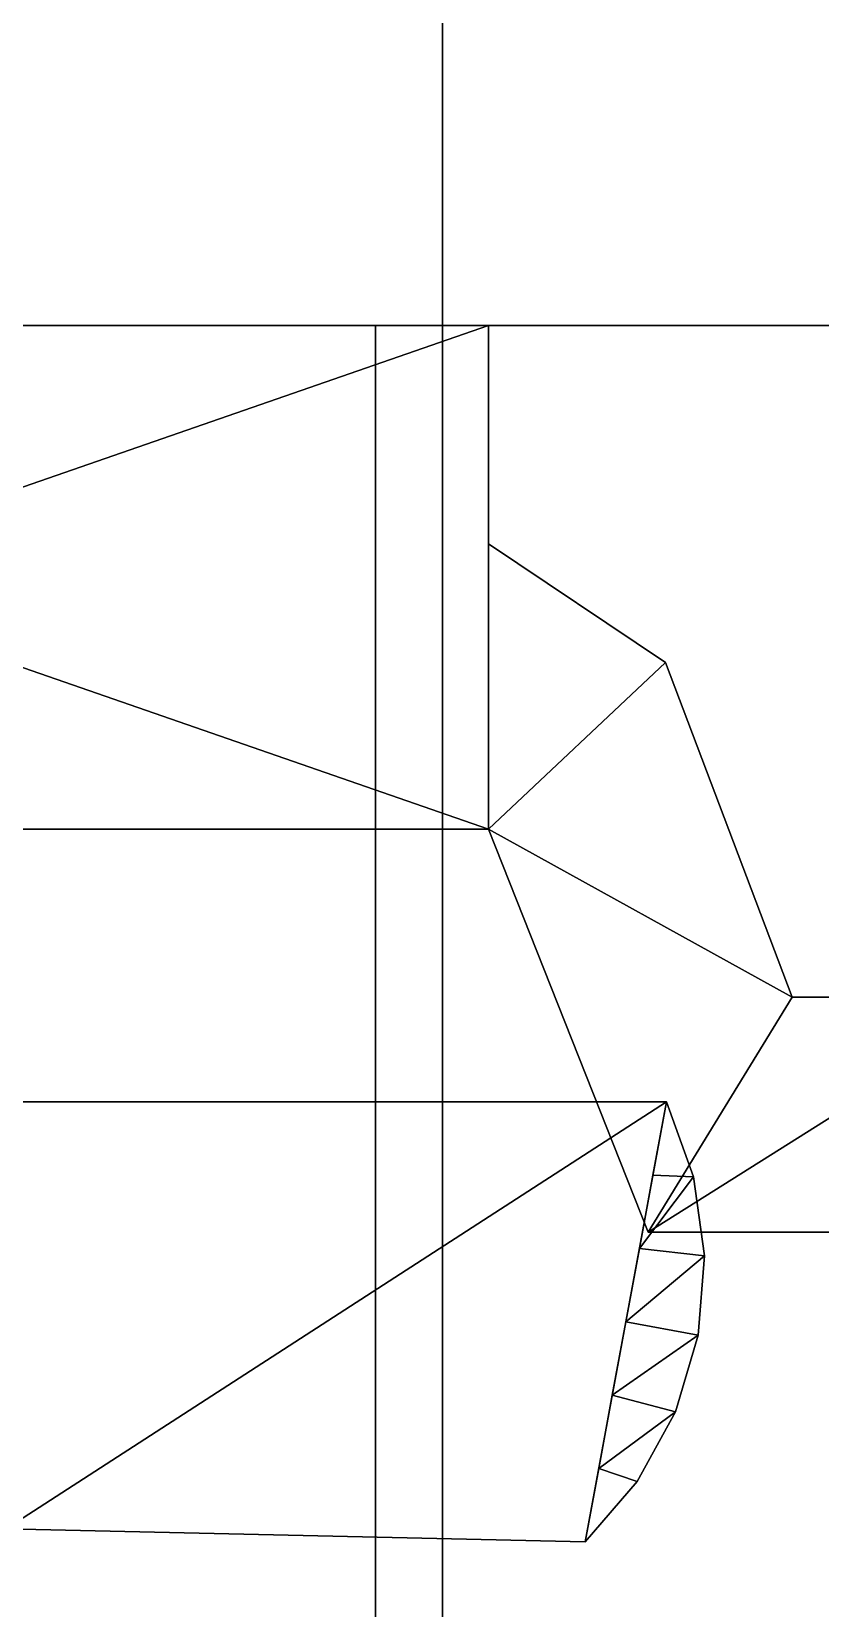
# Model space of a CAD drawing. Extents: x 0 to 2775, y -2341 to 0.
# Drawn here: x 687.77 to 711.25, y -894.54 to -847.58 of the extents above; entities that cross this region are included whole.
import ezdxf

# ---------------------------------------------------------------- set-up
doc = ezdxf.new("R2010")
doc.units = 0
for name, color, linetype in [('LAYER0', 7, 'CONTINUOUS'), ('LAYER101', 253, 'CONTINUOUS'), ('LAYER14', 7, 'CONTINUOUS'), ('LAYER15', 7, 'CONTINUOUS'), ('LAYER17', 7, 'CONTINUOUS'), ('LAYER378', 7, 'CONTINUOUS'), ('LAYER50', 7, 'CONTINUOUS'), ('LAYER87', 253, 'CONTINUOUS'), ('LAYER89', 253, 'CONTINUOUS'), ('LAYER90', 253, 'CONTINUOUS'), ('LAYER92', 253, 'CONTINUOUS'), ('LAYER93', 253, 'CONTINUOUS'), ('LAYER95', 253, 'CONTINUOUS'), ('LAYER96', 253, 'CONTINUOUS'), ('LAYER98', 253, 'CONTINUOUS'), ('LAYER99', 253, 'CONTINUOUS')]:
    doc.layers.add(name, color=color, linetype=linetype)

msp = doc.modelspace()

# ---------------------------------------------------------------- linework, layer by layer
at = {"layer": 'LAYER0', "invisible_edges": 1}
for points in [[(2775, 0), (18, -2341), (18, 0), (2775, 0)], [(18, -2341), (2775, 0), (2775, -2341), (18, -2341)], [(2775, -2341, 5), (18, 0, 5), (18, -2341, 5), (2775, -2341, 5)], [(18, 0, 5), (2775, -2341, 5), (2775, 0, 5), (18, 0, 5)]]:
    msp.add_3dface(points, dxfattribs=at)
at = {"layer": 'LAYER101'}
for points in [[(687.011, -892.1699, 2368.7), (704.2454, -892.561, 2368.7), (706.6659, -879.4609, 2368.7), (687.011, -892.1699, 2368.7)], [(687.011, -892.1699, 2368.7), (706.6659, -879.4609, 2368.7), (687.011, -879.4609, 2368.7), (687.011, -892.1699, 2368.7)], [(704.2454, -892.561, 2355.3), (687.011, -892.1699, 2355.3), (706.6659, -879.4609, 2355.3), (704.2454, -892.561, 2355.3)], [(706.6659, -879.4609, 2355.3), (687.011, -892.1699, 2355.3), (687.011, -879.4609, 2355.3), (706.6659, -879.4609, 2355.3)], [(706.6659, -879.4609, 2355.3), (687.011, -879.4609, 2355.3), (706.6659, -879.4609, 2368.7), (706.6659, -879.4609, 2355.3)], [(706.6659, -879.4609, 2368.7), (687.011, -879.4609, 2355.3), (687.011, -879.4609, 2368.7), (706.6659, -879.4609, 2368.7)], [(706.6659, -879.4609, 2368.7), (706.2625, -881.6443, 2368.7), (707.474, -881.6921, 2368.7), (706.6659, -879.4609, 2368.7)], [(706.2625, -881.6443, 2355.3), (706.6659, -879.4609, 2355.3), (707.474, -881.6921, 2355.3), (706.2625, -881.6443, 2355.3)], [(706.6659, -879.4609, 2355.3), (706.6659, -879.4609, 2368.7), (707.474, -881.6921, 2368.7), (706.6659, -879.4609, 2355.3)], [(706.6659, -879.4609, 2355.3), (707.474, -881.6921, 2368.7), (707.474, -881.6921, 2355.3), (706.6659, -879.4609, 2355.3)], [(707.474, -881.6921, 2368.7), (706.2625, -881.6443, 2368.7), (705.8591, -883.8276, 2368.7), (707.474, -881.6921, 2368.7)], [(706.2625, -881.6443, 2355.3), (707.474, -881.6921, 2355.3), (705.8591, -883.8276, 2355.3), (706.2625, -881.6443, 2355.3)], [(707.474, -881.6921, 2368.7), (705.8591, -883.8276, 2368.7), (707.7944, -884.0435, 2368.7), (707.474, -881.6921, 2368.7)], [(705.8591, -883.8276, 2355.3), (707.474, -881.6921, 2355.3), (707.7944, -884.0435, 2355.3), (705.8591, -883.8276, 2355.3)], [(707.474, -881.6921, 2355.3), (707.474, -881.6921, 2368.7), (707.7944, -884.0435, 2368.7), (707.474, -881.6921, 2355.3)], [(707.474, -881.6921, 2355.3), (707.7944, -884.0435, 2368.7), (707.7944, -884.0435, 2355.3), (707.474, -881.6921, 2355.3)], [(707.7944, -884.0435, 2368.7), (705.8591, -883.8276, 2368.7), (705.4557, -886.011, 2368.7), (707.7944, -884.0435, 2368.7)], [(705.8591, -883.8276, 2355.3), (707.7944, -884.0435, 2355.3), (705.4557, -886.011, 2355.3), (705.8591, -883.8276, 2355.3)], [(707.7944, -884.0435, 2368.7), (705.4557, -886.011, 2368.7), (707.6127, -886.4094, 2368.7), (707.7944, -884.0435, 2368.7)], [(705.4557, -886.011, 2355.3), (707.7944, -884.0435, 2355.3), (707.6127, -886.4094, 2355.3), (705.4557, -886.011, 2355.3)], [(707.7944, -884.0435, 2355.3), (707.7944, -884.0435, 2368.7), (707.6127, -886.4094, 2368.7), (707.7944, -884.0435, 2355.3)], [(707.7944, -884.0435, 2355.3), (707.6127, -886.4094, 2368.7), (707.6127, -886.4094, 2355.3), (707.7944, -884.0435, 2355.3)], [(707.6127, -886.4094, 2368.7), (705.4557, -886.011, 2368.7), (705.0522, -888.1943, 2368.7), (707.6127, -886.4094, 2368.7)], [(705.4557, -886.011, 2355.3), (707.6127, -886.4094, 2355.3), (705.0522, -888.1943, 2355.3), (705.4557, -886.011, 2355.3)], [(707.6127, -886.4094, 2368.7), (705.0522, -888.1943, 2368.7), (706.9369, -888.6843, 2368.7), (707.6127, -886.4094, 2368.7)], [(705.0522, -888.1943, 2355.3), (707.6127, -886.4094, 2355.3), (706.9369, -888.6843, 2355.3), (705.0522, -888.1943, 2355.3)], [(707.6127, -886.4094, 2355.3), (707.6127, -886.4094, 2368.7), (706.9369, -888.6843, 2368.7), (707.6127, -886.4094, 2355.3)], [(707.6127, -886.4094, 2355.3), (706.9369, -888.6843, 2368.7), (706.9369, -888.6843, 2355.3), (707.6127, -886.4094, 2355.3)], [(706.9369, -888.6843, 2368.7), (705.0522, -888.1943, 2368.7), (704.6488, -890.3777, 2368.7), (706.9369, -888.6843, 2368.7)], [(705.0522, -888.1943, 2355.3), (706.9369, -888.6843, 2355.3), (704.6488, -890.3777, 2355.3), (705.0522, -888.1943, 2355.3)], [(706.9369, -888.6843, 2368.7), (704.6488, -890.3777, 2368.7), (705.7975, -890.7659, 2368.7), (706.9369, -888.6843, 2368.7)], [(704.6488, -890.3777, 2355.3), (706.9369, -888.6843, 2355.3), (705.7975, -890.7659, 2355.3), (704.6488, -890.3777, 2355.3)], [(706.9369, -888.6843, 2355.3), (706.9369, -888.6843, 2368.7), (705.7975, -890.7659, 2368.7), (706.9369, -888.6843, 2355.3)], [(706.9369, -888.6843, 2355.3), (705.7975, -890.7659, 2368.7), (705.7975, -890.7659, 2355.3), (706.9369, -888.6843, 2355.3)], [(705.7975, -890.7659, 2368.7), (704.6488, -890.3777, 2368.7), (704.2454, -892.561, 2368.7), (705.7975, -890.7659, 2368.7)], [(704.6488, -890.3777, 2355.3), (705.7975, -890.7659, 2355.3), (704.2454, -892.561, 2355.3), (704.6488, -890.3777, 2355.3)], [(705.7975, -890.7659, 2355.3), (705.7975, -890.7659, 2368.7), (704.2454, -892.561, 2368.7), (705.7975, -890.7659, 2355.3)], [(705.7975, -890.7659, 2355.3), (704.2454, -892.561, 2368.7), (704.2454, -892.561, 2355.3), (705.7975, -890.7659, 2355.3)], [(704.2454, -892.561, 2355.3), (704.2454, -892.561, 2368.7), (687.011, -892.1699, 2368.7), (704.2454, -892.561, 2355.3)], [(704.2454, -892.561, 2355.3), (687.011, -892.1699, 2368.7), (687.011, -892.1699, 2355.3), (704.2454, -892.561, 2355.3)]]:
    msp.add_3dface(points, dxfattribs=at)
at = {"layer": 'LAYER14', "invisible_edges": 1}
for points in [[(168, -856.3369, 85), (718, -1485.667, 85), (168, -1485.667, 85), (168, -856.3369, 85)], [(718, -1485.667, 85), (168, -856.3369, 85), (718, -856.3369, 85), (718, -1485.667, 85)], [(168, -856.3369, 85), (718, -856.3369, 103), (718, -856.3369, 85), (168, -856.3369, 85)], [(718, -856.3369, 103), (168, -856.3369, 85), (168, -856.3369, 103), (718, -856.3369, 103)], [(718, -856.3369, 103), (168, -1485.667, 103), (718, -1485.667, 103), (718, -856.3369, 103)], [(168, -1485.667, 103), (718, -856.3369, 103), (168, -856.3369, 103), (168, -1485.667, 103)]]:
    msp.add_3dface(points, dxfattribs=at)
at = {"layer": 'LAYER15', "invisible_edges": 1}
for points in [[(698, -856.3369, 5), (680, -1485.667, 5), (680, -856.3369, 5), (698, -856.3369, 5)], [(680, -1485.667, 5), (698, -856.3369, 5), (698, -1485.667, 5), (680, -1485.667, 5)], [(680, -856.3369, 85), (698, -856.3369, 5), (680, -856.3369, 5), (680, -856.3369, 85)], [(698, -856.3369, 5), (680, -856.3369, 85), (698, -856.3369, 85), (698, -856.3369, 5)], [(698, -1485.667, 85), (680, -856.3369, 85), (680, -1485.667, 85), (698, -1485.667, 85)], [(680, -856.3369, 85), (698, -1485.667, 85), (698, -856.3369, 85), (680, -856.3369, 85)], [(698, -856.3369, 5), (698, -1485.667, 85), (698, -1485.667, 5), (698, -856.3369, 5)], [(698, -1485.667, 85), (698, -856.3369, 5), (698, -856.3369, 85), (698, -1485.667, 85)]]:
    msp.add_3dface(points, dxfattribs=at)
at = {"layer": 'LAYER17', "invisible_edges": 1}
for points in [[(168, -1485.667, 2464), (718, -856.3369, 2464), (168, -856.3369, 2464), (168, -1485.667, 2464)], [(718, -856.3369, 2464), (168, -1485.667, 2464), (718, -1485.667, 2464), (718, -856.3369, 2464)], [(168, -856.3369, 2446), (718, -856.3369, 2464), (718, -856.3369, 2446), (168, -856.3369, 2446)], [(718, -856.3369, 2464), (168, -856.3369, 2446), (168, -856.3369, 2464), (718, -856.3369, 2464)], [(718, -1485.667, 2446), (168, -856.3369, 2446), (718, -856.3369, 2446), (718, -1485.667, 2446)], [(168, -856.3369, 2446), (718, -1485.667, 2446), (168, -1485.667, 2446), (168, -856.3369, 2446)]]:
    msp.add_3dface(points, dxfattribs=at)
at = {"layer": 'LAYER378', "invisible_edges": 1}
for points in [[(700, -91, 2685), (700, -2191, 2465), (700, -2191, 2685), (700, -91, 2685)], [(700, -2191, 2465), (700, -91, 2685), (700, -91, 2465), (700, -2191, 2465)], [(718, -91, 2465), (700, -2191, 2465), (700, -91, 2465), (718, -91, 2465)], [(700, -2191, 2465), (718, -91, 2465), (718, -2191, 2465), (700, -2191, 2465)], [(718, -2191, 2685), (700, -91, 2685), (700, -2191, 2685), (718, -2191, 2685)], [(700, -91, 2685), (718, -2191, 2685), (718, -91, 2685), (700, -91, 2685)]]:
    msp.add_3dface(points, dxfattribs=at)
at = {"layer": 'LAYER50', "invisible_edges": 1}
for points in [[(168, -856.334, 5), (718, -838.334, 5), (718, -856.334, 5), (168, -856.334, 5)], [(718, -838.334, 5), (168, -856.334, 5), (168, -838.334, 5), (718, -838.334, 5)], [(168, -838.334, 2465), (718, -856.334, 2465), (718, -838.334, 2465), (168, -838.334, 2465)], [(718, -856.334, 2465), (168, -838.334, 2465), (168, -856.334, 2465), (718, -856.334, 2465)], [(718, -856.334, 2465), (168, -856.334, 5), (718, -856.334, 5), (718, -856.334, 2465)], [(168, -856.334, 5), (718, -856.334, 2465), (168, -856.334, 2465), (168, -856.334, 5)]]:
    msp.add_3dface(points, dxfattribs=at)
at = {"layer": 'LAYER87'}
for points in [[(701.3636, -856.3359, 182), (701.3636, -871.3359, 182), (658.1428, -856.3359, 182), (701.3636, -856.3359, 182)], [(658.1428, -856.3359, 182), (701.3636, -871.3359, 182), (658.1428, -871.3359, 182), (658.1428, -856.3359, 182)], [(658.1428, -856.3359, 194), (658.1428, -871.3359, 194), (701.3636, -856.3359, 194), (658.1428, -856.3359, 194)], [(701.3636, -856.3359, 194), (658.1428, -871.3359, 194), (701.3636, -871.3359, 194), (701.3636, -856.3359, 194)], [(701.3636, -871.3359, 194), (706.6333, -866.376, 194), (701.3636, -862.8359, 194), (701.3636, -871.3359, 194)], [(706.6333, -866.376, 182), (701.3636, -871.3359, 182), (701.3636, -862.8359, 182), (706.6333, -866.376, 182)], [(706.6333, -866.376, 194), (701.3636, -871.3359, 194), (710.4067, -876.3359, 194), (706.6333, -866.376, 194)], [(701.3636, -871.3359, 182), (706.6333, -866.376, 182), (710.4067, -876.3359, 182), (701.3636, -871.3359, 182)], [(701.3636, -871.3359, 182), (701.3636, -871.3359, 194), (658.1428, -871.3359, 182), (701.3636, -871.3359, 182)], [(658.1428, -871.3359, 182), (701.3636, -871.3359, 194), (658.1428, -871.3359, 194), (658.1428, -871.3359, 182)], [(710.4067, -876.3359, 194), (701.3636, -871.3359, 194), (706.1262, -883.3359, 194), (710.4067, -876.3359, 194)], [(706.1262, -883.3359, 182), (706.1262, -883.3359, 194), (701.3636, -871.3359, 182), (706.1262, -883.3359, 182)], [(701.3636, -871.3359, 182), (706.1262, -883.3359, 194), (701.3636, -871.3359, 194), (701.3636, -871.3359, 182)], [(701.3636, -871.3359, 182), (710.4067, -876.3359, 182), (706.1262, -883.3359, 182), (701.3636, -871.3359, 182)], [(706.1262, -883.3359, 194), (718.0702, -883.3359, 194), (717.239, -876.3359, 194), (706.1262, -883.3359, 194)], [(706.1262, -883.3359, 194), (717.239, -876.3359, 194), (710.4067, -876.3359, 194), (706.1262, -883.3359, 194)], [(718.0702, -883.3359, 182), (706.1262, -883.3359, 182), (717.239, -876.3359, 182), (718.0702, -883.3359, 182)], [(717.239, -876.3359, 182), (706.1262, -883.3359, 182), (710.4067, -876.3359, 182), (717.239, -876.3359, 182)], [(706.1262, -883.3359, 194), (706.1262, -883.3359, 182), (718.0702, -883.3359, 182), (706.1262, -883.3359, 194)], [(706.1262, -883.3359, 194), (718.0702, -883.3359, 182), (718.0702, -883.3359, 194), (706.1262, -883.3359, 194)]]:
    msp.add_3dface(points, dxfattribs=at)
at = {"layer": 'LAYER89'}
for points in [[(687.011, -892.1699, 194.7), (704.2454, -892.561, 194.7), (706.6659, -879.4609, 194.7), (687.011, -892.1699, 194.7)], [(687.011, -892.1699, 194.7), (706.6659, -879.4609, 194.7), (687.011, -879.4609, 194.7), (687.011, -892.1699, 194.7)], [(704.2454, -892.561, 181.3), (687.011, -892.1699, 181.3), (706.6659, -879.4609, 181.3), (704.2454, -892.561, 181.3)], [(706.6659, -879.4609, 181.3), (687.011, -892.1699, 181.3), (687.011, -879.4609, 181.3), (706.6659, -879.4609, 181.3)], [(706.6659, -879.4609, 181.3), (687.011, -879.4609, 181.3), (706.6659, -879.4609, 194.7), (706.6659, -879.4609, 181.3)], [(706.6659, -879.4609, 194.7), (687.011, -879.4609, 181.3), (687.011, -879.4609, 194.7), (706.6659, -879.4609, 194.7)], [(706.6659, -879.4609, 194.7), (706.2625, -881.6443, 194.7), (707.474, -881.6921, 194.7), (706.6659, -879.4609, 194.7)], [(706.2625, -881.6443, 181.3), (706.6659, -879.4609, 181.3), (707.474, -881.6921, 181.3), (706.2625, -881.6443, 181.3)], [(706.6659, -879.4609, 181.3), (706.6659, -879.4609, 194.7), (707.474, -881.6921, 194.7), (706.6659, -879.4609, 181.3)], [(706.6659, -879.4609, 181.3), (707.474, -881.6921, 194.7), (707.474, -881.6921, 181.3), (706.6659, -879.4609, 181.3)], [(707.474, -881.6921, 194.7), (706.2625, -881.6443, 194.7), (705.8591, -883.8276, 194.7), (707.474, -881.6921, 194.7)], [(706.2625, -881.6443, 181.3), (707.474, -881.6921, 181.3), (705.8591, -883.8276, 181.3), (706.2625, -881.6443, 181.3)], [(707.474, -881.6921, 194.7), (705.8591, -883.8276, 194.7), (707.7944, -884.0435, 194.7), (707.474, -881.6921, 194.7)], [(705.8591, -883.8276, 181.3), (707.474, -881.6921, 181.3), (707.7944, -884.0435, 181.3), (705.8591, -883.8276, 181.3)], [(707.474, -881.6921, 181.3), (707.474, -881.6921, 194.7), (707.7944, -884.0435, 194.7), (707.474, -881.6921, 181.3)], [(707.474, -881.6921, 181.3), (707.7944, -884.0435, 194.7), (707.7944, -884.0435, 181.3), (707.474, -881.6921, 181.3)], [(707.7944, -884.0435, 194.7), (705.8591, -883.8276, 194.7), (705.4557, -886.011, 194.7), (707.7944, -884.0435, 194.7)], [(705.8591, -883.8276, 181.3), (707.7944, -884.0435, 181.3), (705.4557, -886.011, 181.3), (705.8591, -883.8276, 181.3)], [(707.7944, -884.0435, 194.7), (705.4557, -886.011, 194.7), (707.6127, -886.4094, 194.7), (707.7944, -884.0435, 194.7)], [(705.4557, -886.011, 181.3), (707.7944, -884.0435, 181.3), (707.6127, -886.4094, 181.3), (705.4557, -886.011, 181.3)], [(707.7944, -884.0435, 181.3), (707.7944, -884.0435, 194.7), (707.6127, -886.4094, 194.7), (707.7944, -884.0435, 181.3)], [(707.7944, -884.0435, 181.3), (707.6127, -886.4094, 194.7), (707.6127, -886.4094, 181.3), (707.7944, -884.0435, 181.3)], [(707.6127, -886.4094, 194.7), (705.4557, -886.011, 194.7), (705.0522, -888.1943, 194.7), (707.6127, -886.4094, 194.7)], [(705.4557, -886.011, 181.3), (707.6127, -886.4094, 181.3), (705.0522, -888.1943, 181.3), (705.4557, -886.011, 181.3)], [(707.6127, -886.4094, 194.7), (705.0522, -888.1943, 194.7), (706.9369, -888.6843, 194.7), (707.6127, -886.4094, 194.7)], [(705.0522, -888.1943, 181.3), (707.6127, -886.4094, 181.3), (706.9369, -888.6843, 181.3), (705.0522, -888.1943, 181.3)], [(707.6127, -886.4094, 181.3), (707.6127, -886.4094, 194.7), (706.9369, -888.6843, 194.7), (707.6127, -886.4094, 181.3)], [(707.6127, -886.4094, 181.3), (706.9369, -888.6843, 194.7), (706.9369, -888.6843, 181.3), (707.6127, -886.4094, 181.3)], [(706.9369, -888.6843, 194.7), (705.0522, -888.1943, 194.7), (704.6488, -890.3777, 194.7), (706.9369, -888.6843, 194.7)], [(705.0522, -888.1943, 181.3), (706.9369, -888.6843, 181.3), (704.6488, -890.3777, 181.3), (705.0522, -888.1943, 181.3)], [(706.9369, -888.6843, 194.7), (704.6488, -890.3777, 194.7), (705.7975, -890.7659, 194.7), (706.9369, -888.6843, 194.7)], [(704.6488, -890.3777, 181.3), (706.9369, -888.6843, 181.3), (705.7975, -890.7659, 181.3), (704.6488, -890.3777, 181.3)], [(706.9369, -888.6843, 181.3), (706.9369, -888.6843, 194.7), (705.7975, -890.7659, 194.7), (706.9369, -888.6843, 181.3)], [(706.9369, -888.6843, 181.3), (705.7975, -890.7659, 194.7), (705.7975, -890.7659, 181.3), (706.9369, -888.6843, 181.3)], [(705.7975, -890.7659, 194.7), (704.6488, -890.3777, 194.7), (704.2454, -892.561, 194.7), (705.7975, -890.7659, 194.7)], [(704.6488, -890.3777, 181.3), (705.7975, -890.7659, 181.3), (704.2454, -892.561, 181.3), (704.6488, -890.3777, 181.3)], [(705.7975, -890.7659, 181.3), (705.7975, -890.7659, 194.7), (704.2454, -892.561, 194.7), (705.7975, -890.7659, 181.3)], [(705.7975, -890.7659, 181.3), (704.2454, -892.561, 194.7), (704.2454, -892.561, 181.3), (705.7975, -890.7659, 181.3)], [(704.2454, -892.561, 181.3), (704.2454, -892.561, 194.7), (687.011, -892.1699, 194.7), (704.2454, -892.561, 181.3)], [(704.2454, -892.561, 181.3), (687.011, -892.1699, 194.7), (687.011, -892.1699, 181.3), (704.2454, -892.561, 181.3)]]:
    msp.add_3dface(points, dxfattribs=at)
at = {"layer": 'LAYER90'}
for points in [[(701.3636, -856.3359, 725.5), (701.3636, -871.3359, 725.5), (658.1428, -856.3359, 725.5), (701.3636, -856.3359, 725.5)], [(658.1428, -856.3359, 725.5), (701.3636, -871.3359, 725.5), (658.1428, -871.3359, 725.5), (658.1428, -856.3359, 725.5)], [(658.1428, -856.3359, 737.5), (658.1428, -871.3359, 737.5), (701.3636, -856.3359, 737.5), (658.1428, -856.3359, 737.5)], [(701.3636, -856.3359, 737.5), (658.1428, -871.3359, 737.5), (701.3636, -871.3359, 737.5), (701.3636, -856.3359, 737.5)], [(701.3636, -871.3359, 737.5), (706.6333, -866.376, 737.5), (701.3636, -862.8359, 737.5), (701.3636, -871.3359, 737.5)], [(706.6333, -866.376, 725.5), (701.3636, -871.3359, 725.5), (701.3636, -862.8359, 725.5), (706.6333, -866.376, 725.5)], [(706.6333, -866.376, 737.5), (701.3636, -871.3359, 737.5), (710.4067, -876.3359, 737.5), (706.6333, -866.376, 737.5)], [(701.3636, -871.3359, 725.5), (706.6333, -866.376, 725.5), (710.4067, -876.3359, 725.5), (701.3636, -871.3359, 725.5)], [(701.3636, -871.3359, 725.5), (701.3636, -871.3359, 737.5), (658.1428, -871.3359, 725.5), (701.3636, -871.3359, 725.5)], [(658.1428, -871.3359, 725.5), (701.3636, -871.3359, 737.5), (658.1428, -871.3359, 737.5), (658.1428, -871.3359, 725.5)], [(710.4067, -876.3359, 737.5), (701.3636, -871.3359, 737.5), (706.1262, -883.3359, 737.5), (710.4067, -876.3359, 737.5)], [(706.1262, -883.3359, 725.5), (706.1262, -883.3359, 737.5), (701.3636, -871.3359, 725.5), (706.1262, -883.3359, 725.5)], [(701.3636, -871.3359, 725.5), (706.1262, -883.3359, 737.5), (701.3636, -871.3359, 737.5), (701.3636, -871.3359, 725.5)], [(701.3636, -871.3359, 725.5), (710.4067, -876.3359, 725.5), (706.1262, -883.3359, 725.5), (701.3636, -871.3359, 725.5)], [(706.1262, -883.3359, 737.5), (718.0702, -883.3359, 737.5), (717.239, -876.3359, 737.5), (706.1262, -883.3359, 737.5)], [(706.1262, -883.3359, 737.5), (717.239, -876.3359, 737.5), (710.4067, -876.3359, 737.5), (706.1262, -883.3359, 737.5)], [(718.0702, -883.3359, 725.5), (706.1262, -883.3359, 725.5), (717.239, -876.3359, 725.5), (718.0702, -883.3359, 725.5)], [(717.239, -876.3359, 725.5), (706.1262, -883.3359, 725.5), (710.4067, -876.3359, 725.5), (717.239, -876.3359, 725.5)], [(706.1262, -883.3359, 737.5), (706.1262, -883.3359, 725.5), (718.0702, -883.3359, 725.5), (706.1262, -883.3359, 737.5)], [(706.1262, -883.3359, 737.5), (718.0702, -883.3359, 725.5), (718.0702, -883.3359, 737.5), (706.1262, -883.3359, 737.5)]]:
    msp.add_3dface(points, dxfattribs=at)
at = {"layer": 'LAYER92'}
for points in [[(687.011, -892.1699, 738.2), (704.2454, -892.561, 738.2), (706.6659, -879.4609, 738.2), (687.011, -892.1699, 738.2)], [(687.011, -892.1699, 738.2), (706.6659, -879.4609, 738.2), (687.011, -879.4609, 738.2), (687.011, -892.1699, 738.2)], [(704.2454, -892.561, 724.8), (687.011, -892.1699, 724.8), (706.6659, -879.4609, 724.8), (704.2454, -892.561, 724.8)], [(706.6659, -879.4609, 724.8), (687.011, -892.1699, 724.8), (687.011, -879.4609, 724.8), (706.6659, -879.4609, 724.8)], [(706.6659, -879.4609, 724.8), (687.011, -879.4609, 724.8), (706.6659, -879.4609, 738.2), (706.6659, -879.4609, 724.8)], [(706.6659, -879.4609, 738.2), (687.011, -879.4609, 724.8), (687.011, -879.4609, 738.2), (706.6659, -879.4609, 738.2)], [(706.6659, -879.4609, 738.2), (706.2625, -881.6443, 738.2), (707.474, -881.6921, 738.2), (706.6659, -879.4609, 738.2)], [(706.2625, -881.6443, 724.8), (706.6659, -879.4609, 724.8), (707.474, -881.6921, 724.8), (706.2625, -881.6443, 724.8)], [(706.6659, -879.4609, 724.8), (706.6659, -879.4609, 738.2), (707.474, -881.6921, 738.2), (706.6659, -879.4609, 724.8)], [(706.6659, -879.4609, 724.8), (707.474, -881.6921, 738.2), (707.474, -881.6921, 724.8), (706.6659, -879.4609, 724.8)], [(707.474, -881.6921, 738.2), (706.2625, -881.6443, 738.2), (705.8591, -883.8276, 738.2), (707.474, -881.6921, 738.2)], [(706.2625, -881.6443, 724.8), (707.474, -881.6921, 724.8), (705.8591, -883.8276, 724.8), (706.2625, -881.6443, 724.8)], [(707.474, -881.6921, 738.2), (705.8591, -883.8276, 738.2), (707.7944, -884.0435, 738.2), (707.474, -881.6921, 738.2)], [(705.8591, -883.8276, 724.8), (707.474, -881.6921, 724.8), (707.7944, -884.0435, 724.8), (705.8591, -883.8276, 724.8)], [(707.474, -881.6921, 724.8), (707.474, -881.6921, 738.2), (707.7944, -884.0435, 738.2), (707.474, -881.6921, 724.8)], [(707.474, -881.6921, 724.8), (707.7944, -884.0435, 738.2), (707.7944, -884.0435, 724.8), (707.474, -881.6921, 724.8)], [(707.7944, -884.0435, 738.2), (705.8591, -883.8276, 738.2), (705.4557, -886.011, 738.2), (707.7944, -884.0435, 738.2)], [(705.8591, -883.8276, 724.8), (707.7944, -884.0435, 724.8), (705.4557, -886.011, 724.8), (705.8591, -883.8276, 724.8)], [(707.7944, -884.0435, 738.2), (705.4557, -886.011, 738.2), (707.6127, -886.4094, 738.2), (707.7944, -884.0435, 738.2)], [(705.4557, -886.011, 724.8), (707.7944, -884.0435, 724.8), (707.6127, -886.4094, 724.8), (705.4557, -886.011, 724.8)], [(707.7944, -884.0435, 724.8), (707.7944, -884.0435, 738.2), (707.6127, -886.4094, 738.2), (707.7944, -884.0435, 724.8)], [(707.7944, -884.0435, 724.8), (707.6127, -886.4094, 738.2), (707.6127, -886.4094, 724.8), (707.7944, -884.0435, 724.8)], [(707.6127, -886.4094, 738.2), (705.4557, -886.011, 738.2), (705.0522, -888.1943, 738.2), (707.6127, -886.4094, 738.2)], [(705.4557, -886.011, 724.8), (707.6127, -886.4094, 724.8), (705.0522, -888.1943, 724.8), (705.4557, -886.011, 724.8)], [(707.6127, -886.4094, 738.2), (705.0522, -888.1943, 738.2), (706.9369, -888.6843, 738.2), (707.6127, -886.4094, 738.2)], [(705.0522, -888.1943, 724.8), (707.6127, -886.4094, 724.8), (706.9369, -888.6843, 724.8), (705.0522, -888.1943, 724.8)], [(707.6127, -886.4094, 724.8), (707.6127, -886.4094, 738.2), (706.9369, -888.6843, 738.2), (707.6127, -886.4094, 724.8)], [(707.6127, -886.4094, 724.8), (706.9369, -888.6843, 738.2), (706.9369, -888.6843, 724.8), (707.6127, -886.4094, 724.8)], [(706.9369, -888.6843, 738.2), (705.0522, -888.1943, 738.2), (704.6488, -890.3777, 738.2), (706.9369, -888.6843, 738.2)], [(705.0522, -888.1943, 724.8), (706.9369, -888.6843, 724.8), (704.6488, -890.3777, 724.8), (705.0522, -888.1943, 724.8)], [(706.9369, -888.6843, 738.2), (704.6488, -890.3777, 738.2), (705.7975, -890.7659, 738.2), (706.9369, -888.6843, 738.2)], [(704.6488, -890.3777, 724.8), (706.9369, -888.6843, 724.8), (705.7975, -890.7659, 724.8), (704.6488, -890.3777, 724.8)], [(706.9369, -888.6843, 724.8), (706.9369, -888.6843, 738.2), (705.7975, -890.7659, 738.2), (706.9369, -888.6843, 724.8)], [(706.9369, -888.6843, 724.8), (705.7975, -890.7659, 738.2), (705.7975, -890.7659, 724.8), (706.9369, -888.6843, 724.8)], [(705.7975, -890.7659, 738.2), (704.6488, -890.3777, 738.2), (704.2454, -892.561, 738.2), (705.7975, -890.7659, 738.2)], [(704.6488, -890.3777, 724.8), (705.7975, -890.7659, 724.8), (704.2454, -892.561, 724.8), (704.6488, -890.3777, 724.8)], [(705.7975, -890.7659, 724.8), (705.7975, -890.7659, 738.2), (704.2454, -892.561, 738.2), (705.7975, -890.7659, 724.8)], [(705.7975, -890.7659, 724.8), (704.2454, -892.561, 738.2), (704.2454, -892.561, 724.8), (705.7975, -890.7659, 724.8)], [(704.2454, -892.561, 724.8), (704.2454, -892.561, 738.2), (687.011, -892.1699, 738.2), (704.2454, -892.561, 724.8)], [(704.2454, -892.561, 724.8), (687.011, -892.1699, 738.2), (687.011, -892.1699, 724.8), (704.2454, -892.561, 724.8)]]:
    msp.add_3dface(points, dxfattribs=at)
at = {"layer": 'LAYER93'}
for points in [[(701.3636, -856.3359, 1269), (701.3636, -871.3359, 1269), (658.1428, -856.3359, 1269), (701.3636, -856.3359, 1269)], [(658.1428, -856.3359, 1269), (701.3636, -871.3359, 1269), (658.1428, -871.3359, 1269), (658.1428, -856.3359, 1269)], [(658.1428, -856.3359, 1281), (658.1428, -871.3359, 1281), (701.3636, -856.3359, 1281), (658.1428, -856.3359, 1281)], [(701.3636, -856.3359, 1281), (658.1428, -871.3359, 1281), (701.3636, -871.3359, 1281), (701.3636, -856.3359, 1281)], [(701.3636, -871.3359, 1281), (706.6333, -866.376, 1281), (701.3636, -862.8359, 1281), (701.3636, -871.3359, 1281)], [(706.6333, -866.376, 1269), (701.3636, -871.3359, 1269), (701.3636, -862.8359, 1269), (706.6333, -866.376, 1269)], [(706.6333, -866.376, 1281), (701.3636, -871.3359, 1281), (710.4067, -876.3359, 1281), (706.6333, -866.376, 1281)], [(701.3636, -871.3359, 1269), (706.6333, -866.376, 1269), (710.4067, -876.3359, 1269), (701.3636, -871.3359, 1269)], [(701.3636, -871.3359, 1269), (701.3636, -871.3359, 1281), (658.1428, -871.3359, 1269), (701.3636, -871.3359, 1269)], [(658.1428, -871.3359, 1269), (701.3636, -871.3359, 1281), (658.1428, -871.3359, 1281), (658.1428, -871.3359, 1269)], [(710.4067, -876.3359, 1281), (701.3636, -871.3359, 1281), (706.1262, -883.3359, 1281), (710.4067, -876.3359, 1281)], [(706.1262, -883.3359, 1269), (706.1262, -883.3359, 1281), (701.3636, -871.3359, 1269), (706.1262, -883.3359, 1269)], [(701.3636, -871.3359, 1269), (706.1262, -883.3359, 1281), (701.3636, -871.3359, 1281), (701.3636, -871.3359, 1269)], [(701.3636, -871.3359, 1269), (710.4067, -876.3359, 1269), (706.1262, -883.3359, 1269), (701.3636, -871.3359, 1269)], [(706.1262, -883.3359, 1281), (718.0702, -883.3359, 1281), (717.239, -876.3359, 1281), (706.1262, -883.3359, 1281)], [(706.1262, -883.3359, 1281), (717.239, -876.3359, 1281), (710.4067, -876.3359, 1281), (706.1262, -883.3359, 1281)], [(718.0702, -883.3359, 1269), (706.1262, -883.3359, 1269), (717.239, -876.3359, 1269), (718.0702, -883.3359, 1269)], [(717.239, -876.3359, 1269), (706.1262, -883.3359, 1269), (710.4067, -876.3359, 1269), (717.239, -876.3359, 1269)], [(706.1262, -883.3359, 1281), (706.1262, -883.3359, 1269), (718.0702, -883.3359, 1269), (706.1262, -883.3359, 1281)], [(706.1262, -883.3359, 1281), (718.0702, -883.3359, 1269), (718.0702, -883.3359, 1281), (706.1262, -883.3359, 1281)]]:
    msp.add_3dface(points, dxfattribs=at)
at = {"layer": 'LAYER95'}
for points in [[(687.011, -892.1699, 1281.7), (704.2454, -892.561, 1281.7), (706.6659, -879.4609, 1281.7), (687.011, -892.1699, 1281.7)], [(687.011, -892.1699, 1281.7), (706.6659, -879.4609, 1281.7), (687.011, -879.4609, 1281.7), (687.011, -892.1699, 1281.7)], [(704.2454, -892.561, 1268.3), (687.011, -892.1699, 1268.3), (706.6659, -879.4609, 1268.3), (704.2454, -892.561, 1268.3)], [(706.6659, -879.4609, 1268.3), (687.011, -892.1699, 1268.3), (687.011, -879.4609, 1268.3), (706.6659, -879.4609, 1268.3)], [(706.6659, -879.4609, 1268.3), (687.011, -879.4609, 1268.3), (706.6659, -879.4609, 1281.7), (706.6659, -879.4609, 1268.3)], [(706.6659, -879.4609, 1281.7), (687.011, -879.4609, 1268.3), (687.011, -879.4609, 1281.7), (706.6659, -879.4609, 1281.7)], [(706.6659, -879.4609, 1281.7), (706.2625, -881.6443, 1281.7), (707.474, -881.6921, 1281.7), (706.6659, -879.4609, 1281.7)], [(706.2625, -881.6443, 1268.3), (706.6659, -879.4609, 1268.3), (707.474, -881.6921, 1268.3), (706.2625, -881.6443, 1268.3)], [(706.6659, -879.4609, 1268.3), (706.6659, -879.4609, 1281.7), (707.474, -881.6921, 1281.7), (706.6659, -879.4609, 1268.3)], [(706.6659, -879.4609, 1268.3), (707.474, -881.6921, 1281.7), (707.474, -881.6921, 1268.3), (706.6659, -879.4609, 1268.3)], [(707.474, -881.6921, 1281.7), (706.2625, -881.6443, 1281.7), (705.8591, -883.8276, 1281.7), (707.474, -881.6921, 1281.7)], [(706.2625, -881.6443, 1268.3), (707.474, -881.6921, 1268.3), (705.8591, -883.8276, 1268.3), (706.2625, -881.6443, 1268.3)], [(707.474, -881.6921, 1281.7), (705.8591, -883.8276, 1281.7), (707.7944, -884.0435, 1281.7), (707.474, -881.6921, 1281.7)], [(705.8591, -883.8276, 1268.3), (707.474, -881.6921, 1268.3), (707.7944, -884.0435, 1268.3), (705.8591, -883.8276, 1268.3)], [(707.474, -881.6921, 1268.3), (707.474, -881.6921, 1281.7), (707.7944, -884.0435, 1281.7), (707.474, -881.6921, 1268.3)], [(707.474, -881.6921, 1268.3), (707.7944, -884.0435, 1281.7), (707.7944, -884.0435, 1268.3), (707.474, -881.6921, 1268.3)], [(707.7944, -884.0435, 1281.7), (705.8591, -883.8276, 1281.7), (705.4557, -886.011, 1281.7), (707.7944, -884.0435, 1281.7)], [(705.8591, -883.8276, 1268.3), (707.7944, -884.0435, 1268.3), (705.4557, -886.011, 1268.3), (705.8591, -883.8276, 1268.3)], [(707.7944, -884.0435, 1281.7), (705.4557, -886.011, 1281.7), (707.6127, -886.4094, 1281.7), (707.7944, -884.0435, 1281.7)], [(705.4557, -886.011, 1268.3), (707.7944, -884.0435, 1268.3), (707.6127, -886.4094, 1268.3), (705.4557, -886.011, 1268.3)], [(707.7944, -884.0435, 1268.3), (707.7944, -884.0435, 1281.7), (707.6127, -886.4094, 1281.7), (707.7944, -884.0435, 1268.3)], [(707.7944, -884.0435, 1268.3), (707.6127, -886.4094, 1281.7), (707.6127, -886.4094, 1268.3), (707.7944, -884.0435, 1268.3)], [(707.6127, -886.4094, 1281.7), (705.4557, -886.011, 1281.7), (705.0522, -888.1943, 1281.7), (707.6127, -886.4094, 1281.7)], [(705.4557, -886.011, 1268.3), (707.6127, -886.4094, 1268.3), (705.0522, -888.1943, 1268.3), (705.4557, -886.011, 1268.3)], [(707.6127, -886.4094, 1281.7), (705.0522, -888.1943, 1281.7), (706.9369, -888.6843, 1281.7), (707.6127, -886.4094, 1281.7)], [(705.0522, -888.1943, 1268.3), (707.6127, -886.4094, 1268.3), (706.9369, -888.6843, 1268.3), (705.0522, -888.1943, 1268.3)], [(707.6127, -886.4094, 1268.3), (707.6127, -886.4094, 1281.7), (706.9369, -888.6843, 1281.7), (707.6127, -886.4094, 1268.3)], [(707.6127, -886.4094, 1268.3), (706.9369, -888.6843, 1281.7), (706.9369, -888.6843, 1268.3), (707.6127, -886.4094, 1268.3)], [(706.9369, -888.6843, 1281.7), (705.0522, -888.1943, 1281.7), (704.6488, -890.3777, 1281.7), (706.9369, -888.6843, 1281.7)], [(705.0522, -888.1943, 1268.3), (706.9369, -888.6843, 1268.3), (704.6488, -890.3777, 1268.3), (705.0522, -888.1943, 1268.3)], [(706.9369, -888.6843, 1281.7), (704.6488, -890.3777, 1281.7), (705.7975, -890.7659, 1281.7), (706.9369, -888.6843, 1281.7)], [(704.6488, -890.3777, 1268.3), (706.9369, -888.6843, 1268.3), (705.7975, -890.7659, 1268.3), (704.6488, -890.3777, 1268.3)], [(706.9369, -888.6843, 1268.3), (706.9369, -888.6843, 1281.7), (705.7975, -890.7659, 1281.7), (706.9369, -888.6843, 1268.3)], [(706.9369, -888.6843, 1268.3), (705.7975, -890.7659, 1281.7), (705.7975, -890.7659, 1268.3), (706.9369, -888.6843, 1268.3)], [(705.7975, -890.7659, 1281.7), (704.6488, -890.3777, 1281.7), (704.2454, -892.561, 1281.7), (705.7975, -890.7659, 1281.7)], [(704.6488, -890.3777, 1268.3), (705.7975, -890.7659, 1268.3), (704.2454, -892.561, 1268.3), (704.6488, -890.3777, 1268.3)], [(705.7975, -890.7659, 1268.3), (705.7975, -890.7659, 1281.7), (704.2454, -892.561, 1281.7), (705.7975, -890.7659, 1268.3)], [(705.7975, -890.7659, 1268.3), (704.2454, -892.561, 1281.7), (704.2454, -892.561, 1268.3), (705.7975, -890.7659, 1268.3)], [(704.2454, -892.561, 1268.3), (704.2454, -892.561, 1281.7), (687.011, -892.1699, 1281.7), (704.2454, -892.561, 1268.3)], [(704.2454, -892.561, 1268.3), (687.011, -892.1699, 1281.7), (687.011, -892.1699, 1268.3), (704.2454, -892.561, 1268.3)]]:
    msp.add_3dface(points, dxfattribs=at)
at = {"layer": 'LAYER96'}
for points in [[(701.3636, -856.3359, 1812.5), (701.3636, -871.3359, 1812.5), (658.1428, -856.3359, 1812.5), (701.3636, -856.3359, 1812.5)], [(658.1428, -856.3359, 1812.5), (701.3636, -871.3359, 1812.5), (658.1428, -871.3359, 1812.5), (658.1428, -856.3359, 1812.5)], [(658.1428, -856.3359, 1824.5), (658.1428, -871.3359, 1824.5), (701.3636, -856.3359, 1824.5), (658.1428, -856.3359, 1824.5)], [(701.3636, -856.3359, 1824.5), (658.1428, -871.3359, 1824.5), (701.3636, -871.3359, 1824.5), (701.3636, -856.3359, 1824.5)], [(701.3636, -871.3359, 1824.5), (706.6333, -866.376, 1824.5), (701.3636, -862.8359, 1824.5), (701.3636, -871.3359, 1824.5)], [(706.6333, -866.376, 1812.5), (701.3636, -871.3359, 1812.5), (701.3636, -862.8359, 1812.5), (706.6333, -866.376, 1812.5)], [(706.6333, -866.376, 1824.5), (701.3636, -871.3359, 1824.5), (710.4067, -876.3359, 1824.5), (706.6333, -866.376, 1824.5)], [(701.3636, -871.3359, 1812.5), (706.6333, -866.376, 1812.5), (710.4067, -876.3359, 1812.5), (701.3636, -871.3359, 1812.5)], [(701.3636, -871.3359, 1812.5), (701.3636, -871.3359, 1824.5), (658.1428, -871.3359, 1812.5), (701.3636, -871.3359, 1812.5)], [(658.1428, -871.3359, 1812.5), (701.3636, -871.3359, 1824.5), (658.1428, -871.3359, 1824.5), (658.1428, -871.3359, 1812.5)], [(710.4067, -876.3359, 1824.5), (701.3636, -871.3359, 1824.5), (706.1262, -883.3359, 1824.5), (710.4067, -876.3359, 1824.5)], [(706.1262, -883.3359, 1812.5), (706.1262, -883.3359, 1824.5), (701.3636, -871.3359, 1812.5), (706.1262, -883.3359, 1812.5)], [(701.3636, -871.3359, 1812.5), (706.1262, -883.3359, 1824.5), (701.3636, -871.3359, 1824.5), (701.3636, -871.3359, 1812.5)], [(701.3636, -871.3359, 1812.5), (710.4067, -876.3359, 1812.5), (706.1262, -883.3359, 1812.5), (701.3636, -871.3359, 1812.5)], [(706.1262, -883.3359, 1824.5), (718.0702, -883.3359, 1824.5), (717.239, -876.3359, 1824.5), (706.1262, -883.3359, 1824.5)], [(706.1262, -883.3359, 1824.5), (717.239, -876.3359, 1824.5), (710.4067, -876.3359, 1824.5), (706.1262, -883.3359, 1824.5)], [(718.0702, -883.3359, 1812.5), (706.1262, -883.3359, 1812.5), (717.239, -876.3359, 1812.5), (718.0702, -883.3359, 1812.5)], [(717.239, -876.3359, 1812.5), (706.1262, -883.3359, 1812.5), (710.4067, -876.3359, 1812.5), (717.239, -876.3359, 1812.5)], [(706.1262, -883.3359, 1824.5), (706.1262, -883.3359, 1812.5), (718.0702, -883.3359, 1812.5), (706.1262, -883.3359, 1824.5)], [(706.1262, -883.3359, 1824.5), (718.0702, -883.3359, 1812.5), (718.0702, -883.3359, 1824.5), (706.1262, -883.3359, 1824.5)]]:
    msp.add_3dface(points, dxfattribs=at)
at = {"layer": 'LAYER98'}
for points in [[(687.011, -892.1699, 1825.2), (704.2454, -892.561, 1825.2), (706.6659, -879.4609, 1825.2), (687.011, -892.1699, 1825.2)], [(687.011, -892.1699, 1825.2), (706.6659, -879.4609, 1825.2), (687.011, -879.4609, 1825.2), (687.011, -892.1699, 1825.2)], [(704.2454, -892.561, 1811.8), (687.011, -892.1699, 1811.8), (706.6659, -879.4609, 1811.8), (704.2454, -892.561, 1811.8)], [(706.6659, -879.4609, 1811.8), (687.011, -892.1699, 1811.8), (687.011, -879.4609, 1811.8), (706.6659, -879.4609, 1811.8)], [(706.6659, -879.4609, 1811.8), (687.011, -879.4609, 1811.8), (706.6659, -879.4609, 1825.2), (706.6659, -879.4609, 1811.8)], [(706.6659, -879.4609, 1825.2), (687.011, -879.4609, 1811.8), (687.011, -879.4609, 1825.2), (706.6659, -879.4609, 1825.2)], [(706.6659, -879.4609, 1825.2), (706.2625, -881.6443, 1825.2), (707.474, -881.6921, 1825.2), (706.6659, -879.4609, 1825.2)], [(706.2625, -881.6443, 1811.8), (706.6659, -879.4609, 1811.8), (707.474, -881.6921, 1811.8), (706.2625, -881.6443, 1811.8)], [(706.6659, -879.4609, 1811.8), (706.6659, -879.4609, 1825.2), (707.474, -881.6921, 1825.2), (706.6659, -879.4609, 1811.8)], [(706.6659, -879.4609, 1811.8), (707.474, -881.6921, 1825.2), (707.474, -881.6921, 1811.8), (706.6659, -879.4609, 1811.8)], [(707.474, -881.6921, 1825.2), (706.2625, -881.6443, 1825.2), (705.8591, -883.8276, 1825.2), (707.474, -881.6921, 1825.2)], [(706.2625, -881.6443, 1811.8), (707.474, -881.6921, 1811.8), (705.8591, -883.8276, 1811.8), (706.2625, -881.6443, 1811.8)], [(707.474, -881.6921, 1825.2), (705.8591, -883.8276, 1825.2), (707.7944, -884.0435, 1825.2), (707.474, -881.6921, 1825.2)], [(705.8591, -883.8276, 1811.8), (707.474, -881.6921, 1811.8), (707.7944, -884.0435, 1811.8), (705.8591, -883.8276, 1811.8)], [(707.474, -881.6921, 1811.8), (707.474, -881.6921, 1825.2), (707.7944, -884.0435, 1825.2), (707.474, -881.6921, 1811.8)], [(707.474, -881.6921, 1811.8), (707.7944, -884.0435, 1825.2), (707.7944, -884.0435, 1811.8), (707.474, -881.6921, 1811.8)], [(707.7944, -884.0435, 1825.2), (705.8591, -883.8276, 1825.2), (705.4557, -886.011, 1825.2), (707.7944, -884.0435, 1825.2)], [(705.8591, -883.8276, 1811.8), (707.7944, -884.0435, 1811.8), (705.4557, -886.011, 1811.8), (705.8591, -883.8276, 1811.8)], [(707.7944, -884.0435, 1825.2), (705.4557, -886.011, 1825.2), (707.6127, -886.4094, 1825.2), (707.7944, -884.0435, 1825.2)], [(705.4557, -886.011, 1811.8), (707.7944, -884.0435, 1811.8), (707.6127, -886.4094, 1811.8), (705.4557, -886.011, 1811.8)], [(707.7944, -884.0435, 1811.8), (707.7944, -884.0435, 1825.2), (707.6127, -886.4094, 1825.2), (707.7944, -884.0435, 1811.8)], [(707.7944, -884.0435, 1811.8), (707.6127, -886.4094, 1825.2), (707.6127, -886.4094, 1811.8), (707.7944, -884.0435, 1811.8)], [(707.6127, -886.4094, 1825.2), (705.4557, -886.011, 1825.2), (705.0522, -888.1943, 1825.2), (707.6127, -886.4094, 1825.2)], [(705.4557, -886.011, 1811.8), (707.6127, -886.4094, 1811.8), (705.0522, -888.1943, 1811.8), (705.4557, -886.011, 1811.8)], [(707.6127, -886.4094, 1825.2), (705.0522, -888.1943, 1825.2), (706.9369, -888.6843, 1825.2), (707.6127, -886.4094, 1825.2)], [(705.0522, -888.1943, 1811.8), (707.6127, -886.4094, 1811.8), (706.9369, -888.6843, 1811.8), (705.0522, -888.1943, 1811.8)], [(707.6127, -886.4094, 1811.8), (707.6127, -886.4094, 1825.2), (706.9369, -888.6843, 1825.2), (707.6127, -886.4094, 1811.8)], [(707.6127, -886.4094, 1811.8), (706.9369, -888.6843, 1825.2), (706.9369, -888.6843, 1811.8), (707.6127, -886.4094, 1811.8)], [(706.9369, -888.6843, 1825.2), (705.0522, -888.1943, 1825.2), (704.6488, -890.3777, 1825.2), (706.9369, -888.6843, 1825.2)], [(705.0522, -888.1943, 1811.8), (706.9369, -888.6843, 1811.8), (704.6488, -890.3777, 1811.8), (705.0522, -888.1943, 1811.8)], [(706.9369, -888.6843, 1825.2), (704.6488, -890.3777, 1825.2), (705.7975, -890.7659, 1825.2), (706.9369, -888.6843, 1825.2)], [(704.6488, -890.3777, 1811.8), (706.9369, -888.6843, 1811.8), (705.7975, -890.7659, 1811.8), (704.6488, -890.3777, 1811.8)], [(706.9369, -888.6843, 1811.8), (706.9369, -888.6843, 1825.2), (705.7975, -890.7659, 1825.2), (706.9369, -888.6843, 1811.8)], [(706.9369, -888.6843, 1811.8), (705.7975, -890.7659, 1825.2), (705.7975, -890.7659, 1811.8), (706.9369, -888.6843, 1811.8)], [(705.7975, -890.7659, 1825.2), (704.6488, -890.3777, 1825.2), (704.2454, -892.561, 1825.2), (705.7975, -890.7659, 1825.2)], [(704.6488, -890.3777, 1811.8), (705.7975, -890.7659, 1811.8), (704.2454, -892.561, 1811.8), (704.6488, -890.3777, 1811.8)], [(705.7975, -890.7659, 1811.8), (705.7975, -890.7659, 1825.2), (704.2454, -892.561, 1825.2), (705.7975, -890.7659, 1811.8)], [(705.7975, -890.7659, 1811.8), (704.2454, -892.561, 1825.2), (704.2454, -892.561, 1811.8), (705.7975, -890.7659, 1811.8)], [(704.2454, -892.561, 1811.8), (704.2454, -892.561, 1825.2), (687.011, -892.1699, 1825.2), (704.2454, -892.561, 1811.8)], [(704.2454, -892.561, 1811.8), (687.011, -892.1699, 1825.2), (687.011, -892.1699, 1811.8), (704.2454, -892.561, 1811.8)]]:
    msp.add_3dface(points, dxfattribs=at)
at = {"layer": 'LAYER99'}
for points in [[(701.3636, -856.3359, 2356), (701.3636, -871.3359, 2356), (658.1428, -856.3359, 2356), (701.3636, -856.3359, 2356)], [(658.1428, -856.3359, 2356), (701.3636, -871.3359, 2356), (658.1428, -871.3359, 2356), (658.1428, -856.3359, 2356)], [(658.1428, -856.3359, 2368), (658.1428, -871.3359, 2368), (701.3636, -856.3359, 2368), (658.1428, -856.3359, 2368)], [(701.3636, -856.3359, 2368), (658.1428, -871.3359, 2368), (701.3636, -871.3359, 2368), (701.3636, -856.3359, 2368)], [(701.3636, -871.3359, 2368), (706.6333, -866.376, 2368), (701.3636, -862.8359, 2368), (701.3636, -871.3359, 2368)], [(706.6333, -866.376, 2356), (701.3636, -871.3359, 2356), (701.3636, -862.8359, 2356), (706.6333, -866.376, 2356)], [(706.6333, -866.376, 2368), (701.3636, -871.3359, 2368), (710.4067, -876.3359, 2368), (706.6333, -866.376, 2368)], [(701.3636, -871.3359, 2356), (706.6333, -866.376, 2356), (710.4067, -876.3359, 2356), (701.3636, -871.3359, 2356)], [(701.3636, -871.3359, 2356), (701.3636, -871.3359, 2368), (658.1428, -871.3359, 2356), (701.3636, -871.3359, 2356)], [(658.1428, -871.3359, 2356), (701.3636, -871.3359, 2368), (658.1428, -871.3359, 2368), (658.1428, -871.3359, 2356)], [(710.4067, -876.3359, 2368), (701.3636, -871.3359, 2368), (706.1262, -883.3359, 2368), (710.4067, -876.3359, 2368)], [(706.1262, -883.3359, 2356), (706.1262, -883.3359, 2368), (701.3636, -871.3359, 2356), (706.1262, -883.3359, 2356)], [(701.3636, -871.3359, 2356), (706.1262, -883.3359, 2368), (701.3636, -871.3359, 2368), (701.3636, -871.3359, 2356)], [(701.3636, -871.3359, 2356), (710.4067, -876.3359, 2356), (706.1262, -883.3359, 2356), (701.3636, -871.3359, 2356)], [(706.1262, -883.3359, 2368), (718.0702, -883.3359, 2368), (717.239, -876.3359, 2368), (706.1262, -883.3359, 2368)], [(706.1262, -883.3359, 2368), (717.239, -876.3359, 2368), (710.4067, -876.3359, 2368), (706.1262, -883.3359, 2368)], [(718.0702, -883.3359, 2356), (706.1262, -883.3359, 2356), (717.239, -876.3359, 2356), (718.0702, -883.3359, 2356)], [(717.239, -876.3359, 2356), (706.1262, -883.3359, 2356), (710.4067, -876.3359, 2356), (717.239, -876.3359, 2356)], [(706.1262, -883.3359, 2368), (706.1262, -883.3359, 2356), (718.0702, -883.3359, 2356), (706.1262, -883.3359, 2368)], [(706.1262, -883.3359, 2368), (718.0702, -883.3359, 2356), (718.0702, -883.3359, 2368), (706.1262, -883.3359, 2368)]]:
    msp.add_3dface(points, dxfattribs=at)

doc.saveas('drawing.dxf')
